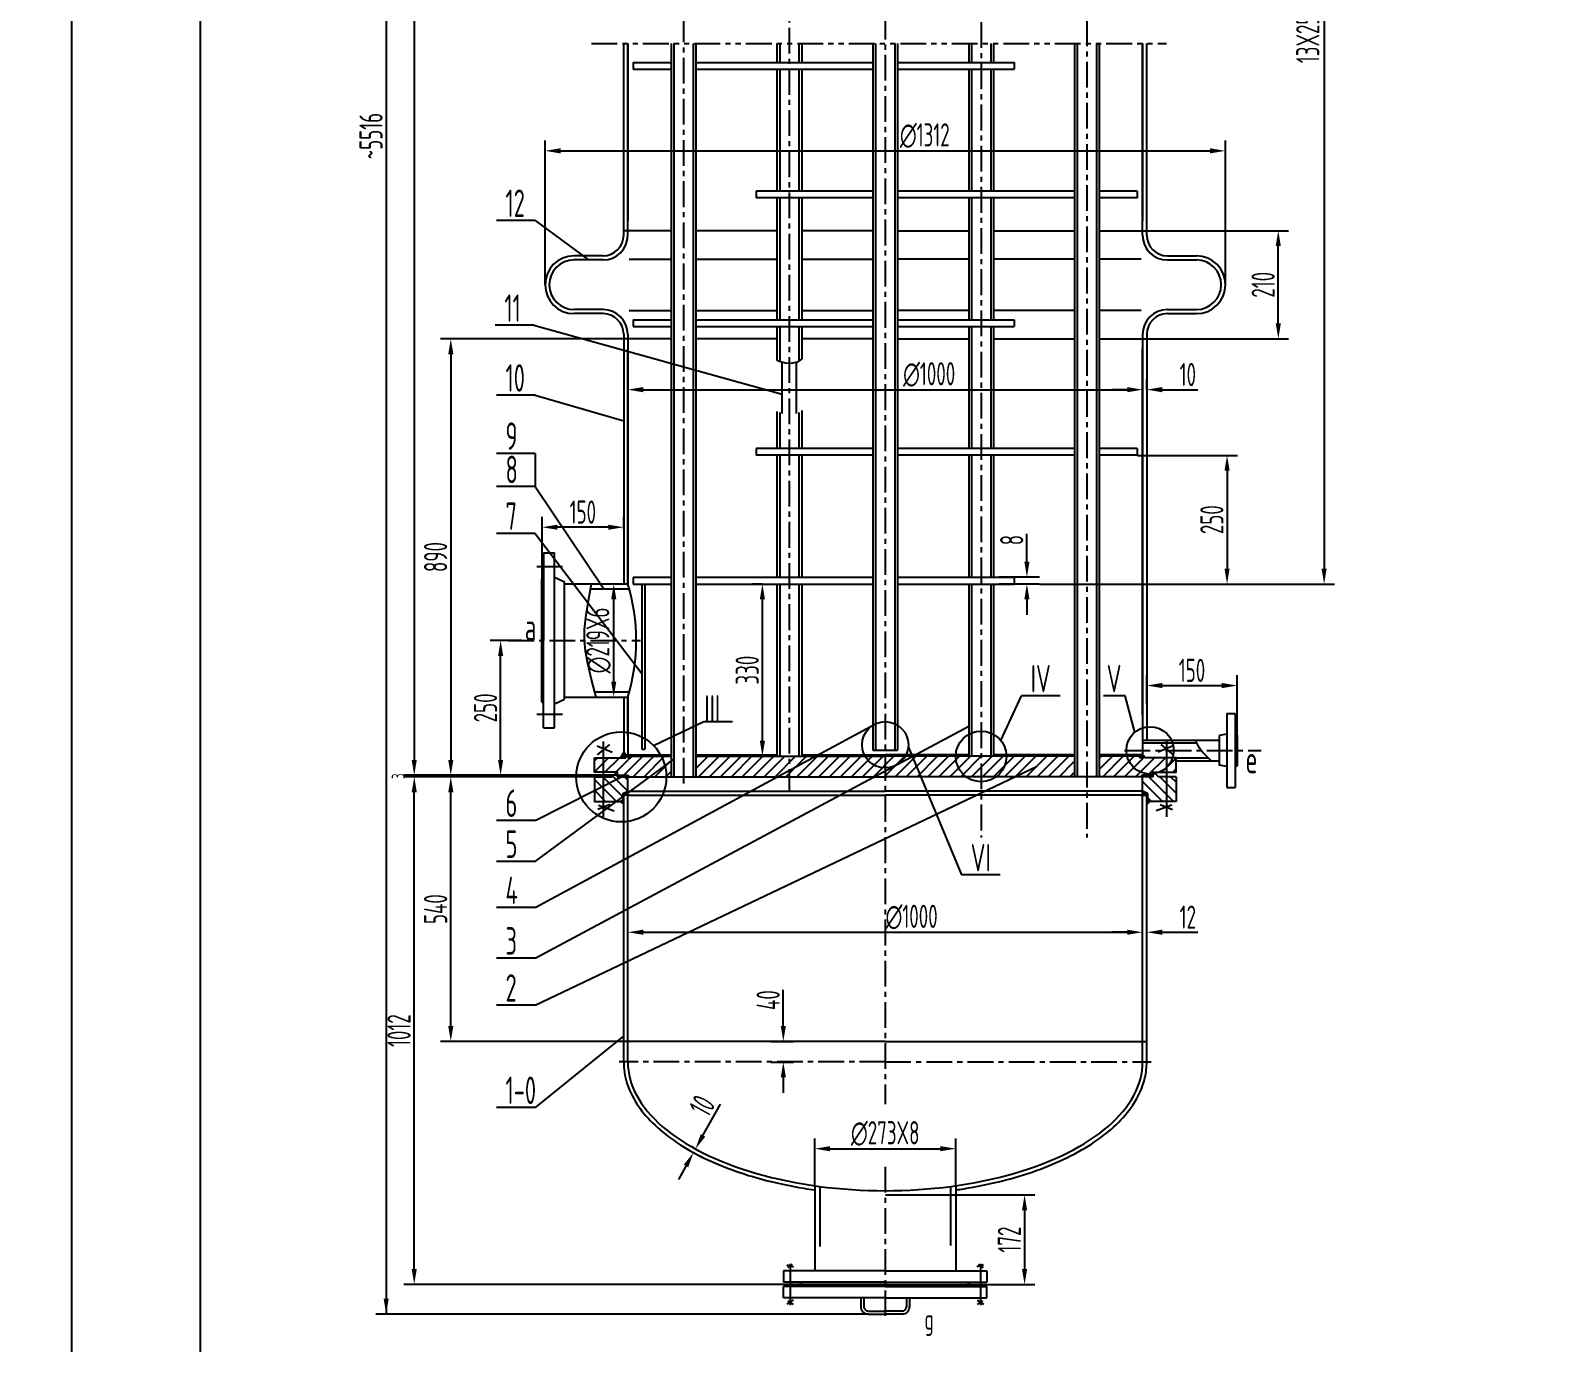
# Model space of a CAD drawing. Extents: x -1819 to 594, y -265 to 873.
# Drawn here: x -8 to 289.5, y 300.4 to 555.2 of the extents above; entities that cross this region are included whole.
import ezdxf

# ---------------------------------------------------------------- set-up
doc = ezdxf.new("R2010")
doc.units = 0
doc.header["$LTSCALE"] = 2
doc.header["$MEASUREMENT"] = 0
doc.linetypes.add('CENTERX2', pattern=[4, 2.5, -0.5, 0.5, -0.5])
doc.linetypes.add('PHANTOMX2', pattern=[5, 2.5, -0.5, 0.5, -0.5, 0.5, -0.5])
doc.layers.get('0').update_dxf_attribs({"linetype": 'CONTINUOUS'})
doc.layers.get('DEFPOINTS').update_dxf_attribs({"linetype": 'CONTINUOUS'})
for name, color, linetype in [('16CEN', 6, 'CENTERX2'), ('16CON', 4, 'CONTINUOUS'), ('16CON2', 3, 'CONTINUOUS'), ('PHANTOMX2', 3, 'PHANTOMX2')]:
    doc.layers.add(name, color=color, linetype=linetype)
doc.styles.add('HZ', font='ascii.shx', dxfattribs={"width": 0.7, "bigfont": 'hztxt2.shx'})
doc.dimstyles.get("Standard").update_dxf_attribs({"dimtxt": 4.5, "dimasz": 3, "dimexe": 2, "dimexo": 0.0625, "dimgap": 0.7, "dimtad": 1, "dimdec": 4, "dimzin": 0, "dimtxsty": 'HZ', "dimcen": 0.09, "dimazin": 3, "dimtfac": 1, "dimtdec": 4, "dimtofl": 0, "dimtmove": 0, "dimatfit": 3, "dimtolj": 1, "dimtzin": 0})

# ---------------------------------------------------------------- blocks, each defined once
blk = doc.blocks.new('*D40')
at = {"color": 0, "linetype": 'BYBLOCK'}
for p, q in [((158.06, 329.04), (187.06, 329.04)), ((185.06, 326.04), (185.06, 314.64)), ((174.11, 311.64), (187.06, 311.64))]:
    blk.add_line(p, q, dxfattribs=at)
for points in [[(184.56, 326.04), (185.56, 326.04), (185.06, 329.04)], [(184.56, 314.64), (185.56, 314.64), (185.06, 311.64)]]:
    blk.add_solid(points, dxfattribs=at)
at = {"layer": 'DEFPOINTS', "color": 0, "linetype": 'BYBLOCK'}
for p in [(157.99, 329.04), (174.05, 311.64), (185.06, 311.64)]:
    blk.add_point(p, dxfattribs=at)
at = {"color": 0, "linetype": 'BYBLOCK', "insert": (182.11, 320.34), "char_height": 4.5, "attachment_point": 5, "rotation": 90, "style": 'HZ'}
blk.add_mtext('\\A1;172', dxfattribs=at)
blk = doc.blocks.new('*D41')
at = {"color": 0, "linetype": 'BYBLOCK'}
for p, q in [((101.43, 410.24), (64.51, 410.24)), ((66.51, 314.64), (66.51, 407.24)), ((141.88, 311.64), (64.51, 311.64))]:
    blk.add_line(p, q, dxfattribs=at)
for points in [[(66.01, 407.24), (67.01, 407.24), (66.51, 410.24)], [(66.01, 314.64), (67.01, 314.64), (66.51, 311.64)]]:
    blk.add_solid(points, dxfattribs=at)
at = {"layer": 'DEFPOINTS', "color": 0, "linetype": 'BYBLOCK'}
for p in [(66.51, 410.24), (101.49, 410.24), (141.94, 311.64)]:
    blk.add_point(p, dxfattribs=at)
at = {"color": 0, "linetype": 'BYBLOCK', "insert": (63.56, 360.94), "char_height": 4.5, "attachment_point": 5, "rotation": 90, "style": 'HZ'}
blk.add_mtext('\\A1;1012', dxfattribs=at)
blk = doc.blocks.new('*D42')
at = {"color": 0, "linetype": 'BYBLOCK'}
for p, q in [((87.35, 436.74), (81.29, 436.74)), ((83.29, 413.54), (83.29, 433.74)), ((105.93, 410.54), (81.29, 410.54))]:
    blk.add_line(p, q, dxfattribs=at)
for points in [[(82.79, 433.74), (83.79, 433.74), (83.29, 436.74)], [(82.79, 413.54), (83.79, 413.54), (83.29, 410.54)]]:
    blk.add_solid(points, dxfattribs=at)
at = {"layer": 'DEFPOINTS', "color": 0, "linetype": 'BYBLOCK'}
for p in [(83.29, 436.74), (87.41, 436.74), (106, 410.54)]:
    blk.add_point(p, dxfattribs=at)
at = {"color": 0, "linetype": 'BYBLOCK', "insert": (80.34, 423.64), "char_height": 4.5, "attachment_point": 5, "rotation": 90, "style": 'HZ'}
blk.add_mtext('\\A1;250', dxfattribs=at)
blk = doc.blocks.new('*D43')
at = {"color": 0, "linetype": 'BYBLOCK'}
for p, q in [((128.75, 447.7), (126.81, 447.7)), ((128.81, 417.24), (128.81, 444.7)), ((128.83, 414.24), (126.81, 414.24))]:
    blk.add_line(p, q, dxfattribs=at)
for points in [[(128.31, 444.7), (129.31, 444.7), (128.81, 447.7)], [(128.31, 417.24), (129.31, 417.24), (128.81, 414.24)]]:
    blk.add_solid(points, dxfattribs=at)
at = {"layer": 'DEFPOINTS', "color": 0, "linetype": 'BYBLOCK'}
for p in [(128.81, 447.7), (128.81, 447.7), (128.89, 414.24)]:
    blk.add_point(p, dxfattribs=at)
at = {"color": 0, "linetype": 'BYBLOCK', "insert": (125.86, 430.97), "char_height": 4.5, "attachment_point": 5, "rotation": 90, "style": 'HZ'}
blk.add_mtext('\\A1;330', dxfattribs=at)
blk = doc.blocks.new('*D44')
at = {"color": 0, "linetype": 'BYBLOCK'}
for p, q in [((91.33, 448.71), (91.33, 460.74)), ((104.19, 458.74), (94.33, 458.74)), ((107.19, 458.33), (107.19, 460.74))]:
    blk.add_line(p, q, dxfattribs=at)
for points in [[(94.33, 459.24), (94.33, 458.24), (91.33, 458.74)], [(104.19, 459.24), (104.19, 458.24), (107.19, 458.74)]]:
    blk.add_solid(points, dxfattribs=at)
at = {"layer": 'DEFPOINTS', "color": 0, "linetype": 'BYBLOCK'}
for p in [(91.33, 458.74), (107.19, 458.27), (91.33, 448.65)]:
    blk.add_point(p, dxfattribs=at)
at = {"color": 0, "linetype": 'BYBLOCK', "insert": (99.26, 461.69), "char_height": 4.5, "attachment_point": 5, "style": 'HZ'}
blk.add_mtext('\\A1;150', dxfattribs=at)
blk = doc.blocks.new('*D45')
at = {"color": 0, "linetype": 'BYBLOCK'}
for p, q in [((208.79, 424.47), (208.79, 429.98)), ((226.37, 418.02), (226.37, 429.98)), ((211.79, 427.98), (223.37, 427.98))]:
    blk.add_line(p, q, dxfattribs=at)
for points in [[(211.79, 428.48), (211.79, 427.48), (208.79, 427.98)], [(223.37, 428.48), (223.37, 427.48), (226.37, 427.98)]]:
    blk.add_solid(points, dxfattribs=at)
at = {"layer": 'DEFPOINTS', "color": 0, "linetype": 'BYBLOCK'}
for p in [(226.37, 427.98), (208.79, 424.41), (226.37, 417.96)]:
    blk.add_point(p, dxfattribs=at)
at = {"color": 0, "linetype": 'BYBLOCK', "insert": (217.58, 430.93), "char_height": 4.5, "attachment_point": 5, "style": 'HZ'}
blk.add_mtext('\\A1;150', dxfattribs=at)
blk = doc.blocks.new('*D46')
at = {"color": 0, "linetype": 'BYBLOCK'}
for p, q in [((122.59, 340.57), (125.97, 346.65)), ((120.49, 337.39), (122.49, 336.28)), ((120.88, 338.09), (122.88, 336.98)), ((119.29, 334.63), (117.83, 332.01))]:
    blk.add_line(p, q, dxfattribs=at)
for points in [[(122.15, 340.82), (123.03, 340.33), (121.13, 337.95)], [(118.85, 334.87), (119.73, 334.39), (120.75, 337.25)]]:
    blk.add_solid(points, dxfattribs=at)
at = {"layer": 'DEFPOINTS', "color": 0, "linetype": 'BYBLOCK'}
for p in [(120.44, 337.42), (120.82, 338.12), (121.13, 337.95)]:
    blk.add_point(p, dxfattribs=at)
at = {"color": 0, "linetype": 'BYBLOCK', "insert": (122.43, 346.35), "char_height": 4.5, "attachment_point": 5, "rotation": 60.9397, "style": 'HZ'}
blk.add_mtext('\\A1;10', dxfattribs=at)
blk = doc.blocks.new('*D47')
at = {"color": 0, "linetype": 'BYBLOCK'}
for p, q in [((138.2, 361.84), (138.2, 368.89)), ((135.75, 358.84), (140.2, 358.84)), ((135.75, 354.84), (140.2, 354.84)), ((138.2, 351.84), (138.2, 348.84))]:
    blk.add_line(p, q, dxfattribs=at)
for points in [[(137.7, 361.84), (138.7, 361.84), (138.2, 358.84)], [(137.7, 351.84), (138.7, 351.84), (138.2, 354.84)]]:
    blk.add_solid(points, dxfattribs=at)
at = {"layer": 'DEFPOINTS', "color": 0, "linetype": 'BYBLOCK'}
for p in [(135.69, 358.84), (138.2, 358.84), (135.69, 354.84)]:
    blk.add_point(p, dxfattribs=at)
at = {"color": 0, "linetype": 'BYBLOCK', "insert": (135.25, 366.87), "char_height": 4.5, "attachment_point": 5, "rotation": 90, "style": 'HZ'}
blk.add_mtext('\\A1;40', dxfattribs=at)
blk = doc.blocks.new('*D48')
at = {"color": 0, "linetype": 'BYBLOCK'}
for p, q in [((107.99, 379.74), (107.99, 382.05)), ((207.99, 379.74), (207.99, 382.05)), ((110.99, 380.05), (204.99, 380.05))]:
    blk.add_line(p, q, dxfattribs=at)
for points in [[(110.99, 380.55), (110.99, 379.55), (107.99, 380.05)], [(204.99, 380.55), (204.99, 379.55), (207.99, 380.05)]]:
    blk.add_solid(points, dxfattribs=at)
at = {"layer": 'DEFPOINTS', "color": 0, "linetype": 'BYBLOCK'}
for p in [(107.99, 379.68), (207.99, 380.05), (207.99, 379.68)]:
    blk.add_point(p, dxfattribs=at)
at = {"color": 0, "linetype": 'BYBLOCK', "insert": (157.99, 383), "char_height": 4.5, "attachment_point": 5, "style": 'HZ'}
blk.add_mtext('\\A1;      ∅1000', dxfattribs=at)
blk = doc.blocks.new('*D49')
at = {"color": 0, "linetype": 'BYBLOCK'}
for p, q in [((207.99, 380.12), (207.99, 382.05)), ((208.79, 380.12), (208.79, 382.05)), ((204.99, 380.05), (201.99, 380.05)), ((211.79, 380.05), (218.74, 380.05))]:
    blk.add_line(p, q, dxfattribs=at)
for points in [[(204.99, 380.55), (204.99, 379.55), (207.99, 380.05)], [(211.79, 380.55), (211.79, 379.55), (208.79, 380.05)]]:
    blk.add_solid(points, dxfattribs=at)
at = {"layer": 'DEFPOINTS', "color": 0, "linetype": 'BYBLOCK'}
for p in [(207.99, 380.05), (208.79, 380.05), (208.79, 380.05)]:
    blk.add_point(p, dxfattribs=at)
at = {"color": 0, "linetype": 'BYBLOCK', "insert": (216.77, 383), "char_height": 4.5, "attachment_point": 5, "style": 'HZ'}
blk.add_mtext('\\A1;12', dxfattribs=at)
blk = doc.blocks.new('*D50')
at = {"color": 0, "linetype": 'BYBLOCK'}
for p, q in [((144.29, 330.86), (144.29, 340)), ((171.69, 330.86), (171.69, 340)), ((147.29, 338), (168.69, 338))]:
    blk.add_line(p, q, dxfattribs=at)
for points in [[(147.29, 338.5), (147.29, 337.5), (144.29, 338)], [(168.69, 338.5), (168.69, 337.5), (171.69, 338)]]:
    blk.add_solid(points, dxfattribs=at)
at = {"layer": 'DEFPOINTS', "color": 0, "linetype": 'BYBLOCK'}
for p in [(171.69, 338), (144.29, 330.8), (171.69, 330.8)]:
    blk.add_point(p, dxfattribs=at)
at = {"color": 0, "linetype": 'BYBLOCK', "insert": (157.99, 340.95), "char_height": 4.5, "attachment_point": 5, "style": 'HZ'}
blk.add_mtext('\\A1;∅273X8', dxfattribs=at)
blk = doc.blocks.new('*D51')
at = {"color": 0, "linetype": 'BYBLOCK'}
for p, q in [((76.45, 410.24), (71.61, 410.24)), ((73.61, 361.84), (73.61, 407.24)), ((112.64, 358.84), (71.61, 358.84))]:
    blk.add_line(p, q, dxfattribs=at)
for points in [[(73.11, 407.24), (74.11, 407.24), (73.61, 410.24)], [(73.11, 361.84), (74.11, 361.84), (73.61, 358.84)]]:
    blk.add_solid(points, dxfattribs=at)
at = {"layer": 'DEFPOINTS', "color": 0, "linetype": 'BYBLOCK'}
for p in [(73.61, 410.24), (76.52, 410.24), (112.7, 358.84)]:
    blk.add_point(p, dxfattribs=at)
at = {"color": 0, "linetype": 'BYBLOCK', "insert": (70.66, 384.54), "char_height": 4.5, "attachment_point": 5, "rotation": 90, "style": 'HZ'}
blk.add_mtext('\\A1;540', dxfattribs=at)
blk = doc.blocks.new('*D52')
at = {"color": 0, "linetype": 'BYBLOCK'}
for p, q in [((105.93, 714.07), (64.51, 714.07)), ((66.51, 711.07), (66.51, 413.54)), ((82.74, 410.54), (64.51, 410.54))]:
    blk.add_line(p, q, dxfattribs=at)
for points in [[(66.01, 711.07), (67.01, 711.07), (66.51, 714.07)], [(66.01, 413.54), (67.01, 413.54), (66.51, 410.54)]]:
    blk.add_solid(points, dxfattribs=at)
at = {"layer": 'DEFPOINTS', "color": 0, "linetype": 'BYBLOCK'}
for p in [(105.99, 714.07), (66.51, 410.54), (82.8, 410.54)]:
    blk.add_point(p, dxfattribs=at)
at = {"color": 0, "linetype": 'BYBLOCK', "insert": (63.56, 562.31), "char_height": 4.5, "attachment_point": 5, "rotation": 90, "style": 'HZ'}
blk.add_mtext('\\A1;3986', dxfattribs=at)
blk = doc.blocks.new('*D64')
at = {"color": 0, "linetype": 'BYBLOCK'}
for p, q in [((206.99, 672.7), (245.24, 672.7)), ((243.24, 669.7), (243.24, 450.7)), ((187.93, 447.7), (245.24, 447.7))]:
    blk.add_line(p, q, dxfattribs=at)
for points in [[(242.74, 669.7), (243.74, 669.7), (243.24, 672.7)], [(242.74, 450.7), (243.74, 450.7), (243.24, 447.7)]]:
    blk.add_solid(points, dxfattribs=at)
at = {"layer": 'DEFPOINTS', "color": 0, "linetype": 'BYBLOCK'}
for p in [(206.93, 672.7), (187.86, 447.7), (243.24, 447.7)]:
    blk.add_point(p, dxfattribs=at)
at = {"color": 0, "linetype": 'BYBLOCK', "insert": (240.29, 560.2), "char_height": 4.5, "attachment_point": 5, "rotation": 90, "style": 'HZ'}
blk.add_mtext('\\A1;13X250(=2350)', dxfattribs=at)
blk = doc.blocks.new('*D65')
at = {"color": 0, "linetype": 'BYBLOCK'}
for p, q in [((206.99, 472.7), (226.39, 472.7)), ((224.39, 469.7), (224.39, 450.7)), ((222.02, 447.7), (226.39, 447.7))]:
    blk.add_line(p, q, dxfattribs=at)
for points in [[(223.89, 469.7), (224.89, 469.7), (224.39, 472.7)], [(223.89, 450.7), (224.89, 450.7), (224.39, 447.7)]]:
    blk.add_solid(points, dxfattribs=at)
at = {"layer": 'DEFPOINTS', "color": 0, "linetype": 'BYBLOCK'}
for p in [(206.93, 472.7), (221.96, 447.7), (224.39, 447.7)]:
    blk.add_point(p, dxfattribs=at)
at = {"color": 0, "linetype": 'BYBLOCK', "insert": (221.44, 460.2), "char_height": 4.5, "attachment_point": 5, "rotation": 90, "style": 'HZ'}
blk.add_mtext('\\A1;250', dxfattribs=at)
blk = doc.blocks.new('*D66')
at = {"color": 0, "linetype": 'BYBLOCK'}
for p, q in [((205.44, 516.34), (236.34, 516.34)), ((234.34, 498.34), (234.34, 513.34)), ((206.32, 495.34), (236.34, 495.34))]:
    blk.add_line(p, q, dxfattribs=at)
for points in [[(233.84, 513.34), (234.84, 513.34), (234.34, 516.34)], [(233.84, 498.34), (234.84, 498.34), (234.34, 495.34)]]:
    blk.add_solid(points, dxfattribs=at)
at = {"layer": 'DEFPOINTS', "color": 0, "linetype": 'BYBLOCK'}
for p in [(205.37, 516.34), (234.34, 516.34), (206.26, 495.34)]:
    blk.add_point(p, dxfattribs=at)
at = {"color": 0, "linetype": 'BYBLOCK', "insert": (231.39, 505.84), "char_height": 4.5, "attachment_point": 5, "rotation": 90, "style": 'HZ'}
blk.add_mtext('\\A1;210', dxfattribs=at)
blk = doc.blocks.new('*D67')
at = {"color": 0, "linetype": 'BYBLOCK'}
for p, q in [((91.93, 505.91), (91.93, 533.86)), ((224.06, 505.91), (224.06, 533.86)), ((94.93, 531.86), (221.06, 531.86))]:
    blk.add_line(p, q, dxfattribs=at)
for points in [[(94.93, 532.36), (94.93, 531.36), (91.93, 531.86)], [(221.06, 532.36), (221.06, 531.36), (224.06, 531.86)]]:
    blk.add_solid(points, dxfattribs=at)
at = {"layer": 'DEFPOINTS', "color": 0, "linetype": 'BYBLOCK'}
for p in [(224.06, 531.86), (91.93, 505.84), (224.06, 505.84)]:
    blk.add_point(p, dxfattribs=at)
at = {"color": 0, "linetype": 'BYBLOCK', "insert": (157.99, 534.81), "char_height": 4.5, "attachment_point": 5, "style": 'HZ'}
blk.add_mtext('\\A1;         ∅1312', dxfattribs=at)
blk = doc.blocks.new('*D68')
at = {"color": 0, "linetype": 'BYBLOCK'}
for p, q in [((107.99, 485.62), (107.99, 483.46)), ((110.99, 485.46), (204.99, 485.46)), ((207.99, 485.84), (207.99, 483.46))]:
    blk.add_line(p, q, dxfattribs=at)
for points in [[(110.99, 485.96), (110.99, 484.96), (107.99, 485.46)], [(204.99, 485.96), (204.99, 484.96), (207.99, 485.46)]]:
    blk.add_solid(points, dxfattribs=at)
at = {"layer": 'DEFPOINTS', "color": 0, "linetype": 'BYBLOCK'}
for p in [(107.99, 485.68), (207.99, 485.9), (207.99, 485.46)]:
    blk.add_point(p, dxfattribs=at)
at = {"color": 0, "linetype": 'BYBLOCK', "insert": (157.99, 488.41), "char_height": 4.5, "attachment_point": 5, "style": 'HZ'}
blk.add_mtext('\\A1;          ∅1000', dxfattribs=at)
blk = doc.blocks.new('*D69')
at = {"color": 0, "linetype": 'BYBLOCK'}
for p, q in [((204.99, 485.46), (201.99, 485.46)), ((207.99, 483.52), (207.99, 487.46)), ((208.79, 485.52), (208.79, 487.46)), ((211.79, 485.46), (218.74, 485.46))]:
    blk.add_line(p, q, dxfattribs=at)
for points in [[(204.99, 485.96), (204.99, 484.96), (207.99, 485.46)], [(211.79, 485.96), (211.79, 484.96), (208.79, 485.46)]]:
    blk.add_solid(points, dxfattribs=at)
at = {"layer": 'DEFPOINTS', "color": 0, "linetype": 'BYBLOCK'}
for p in [(208.79, 485.46), (208.79, 485.46), (207.99, 483.46)]:
    blk.add_point(p, dxfattribs=at)
at = {"color": 0, "linetype": 'BYBLOCK', "insert": (216.77, 488.41), "char_height": 4.5, "attachment_point": 5, "style": 'HZ'}
blk.add_mtext('\\A1;10', dxfattribs=at)
blk = doc.blocks.new('*D162')
at = {"color": 0, "linetype": 'BYBLOCK'}
for p, q in [((158.06, 329.04), (187.06, 329.04)), ((185.06, 326.04), (185.06, 314.64)), ((174.11, 311.64), (187.06, 311.64)), ((-600.35, 184.13), (-600.35, 153.7)), ((-530.75, 176.83), (-530.75, 153.7)), ((-597.35, 155.7), (-533.75, 155.7))]:
    blk.add_line(p, q, dxfattribs=at)
for points in [[(184.56, 326.04), (185.56, 326.04), (185.06, 329.04)], [(184.56, 314.64), (185.56, 314.64), (185.06, 311.64)], [(-597.35, 156.2), (-597.35, 155.2), (-600.35, 155.7)], [(-533.75, 156.2), (-533.75, 155.2), (-530.75, 155.7)]]:
    blk.add_solid(points, dxfattribs=at)
at = {"layer": 'DEFPOINTS', "color": 0, "linetype": 'BYBLOCK'}
for p in [(157.99, 329.04), (174.05, 311.64), (185.06, 311.64), (-600.35, 184.19), (-530.75, 176.89), (-530.75, 155.7)]:
    blk.add_point(p, dxfattribs=at)
at = {"color": 0, "linetype": 'BYBLOCK', "insert": (182.11, 320.34), "char_height": 4.5, "attachment_point": 5, "rotation": 90, "style": 'HZ'}
blk.add_mtext('\\A1;172', dxfattribs=at)
at = {"color": 0, "linetype": 'BYBLOCK', "insert": (-565.55, 158.65), "char_height": 4.5, "attachment_point": 5, "style": 'HZ'}
blk.add_mtext('\\A1;326', dxfattribs=at)
blk = doc.blocks.new('*D289')
at = {"color": 0, "linetype": 'BYBLOCK'}
for p, q in [((107.93, 495.34), (71.61, 495.34)), ((73.61, 492.34), (73.61, 413.54)), ((73.56, 410.54), (71.61, 410.54))]:
    blk.add_line(p, q, dxfattribs=at)
for points in [[(73.11, 492.34), (74.11, 492.34), (73.61, 495.34)], [(73.11, 413.54), (74.11, 413.54), (73.61, 410.54)]]:
    blk.add_solid(points, dxfattribs=at)
at = {"layer": 'DEFPOINTS', "color": 0, "linetype": 'BYBLOCK'}
for p in [(107.99, 495.34), (73.61, 410.54), (73.62, 410.54)]:
    blk.add_point(p, dxfattribs=at)
at = {"color": 0, "linetype": 'BYBLOCK', "insert": (70.66, 452.94), "char_height": 4.5, "attachment_point": 5, "rotation": 90, "style": 'HZ'}
blk.add_mtext('\\A1;890', dxfattribs=at)
blk = doc.blocks.new('*D238')
at = {"color": 0, "linetype": 'BYBLOCK'}
for p, q in [((104.4, 447.74), (107.26, 447.74)), ((105.26, 428.74), (105.26, 444.74)), ((104.02, 425.74), (107.26, 425.74))]:
    blk.add_line(p, q, dxfattribs=at)
for points in [[(104.76, 444.74), (105.76, 444.74), (105.26, 447.74)], [(104.76, 428.74), (105.76, 428.74), (105.26, 425.74)]]:
    blk.add_solid(points, dxfattribs=at)
at = {"layer": 'DEFPOINTS', "color": 0, "linetype": 'BYBLOCK'}
for p in [(104.33, 447.74), (105.26, 447.74), (103.96, 425.74)]:
    blk.add_point(p, dxfattribs=at)
at = {"color": 0, "linetype": 'BYBLOCK', "insert": (102.31, 436.74), "char_height": 4.5, "attachment_point": 5, "rotation": 90, "style": 'HZ'}
blk.add_mtext('\\A1;∅219X6', dxfattribs=at)

msp = doc.modelspace()

# ---------------------------------------------------------------- hatches: boundary and pattern name
at = {"layer": '16CON2'}
h = msp.add_hatch(dxfattribs=at)
h.set_pattern_fill('ANSI31', color=256, scale=12, style=0)
h.paths.add_polyline_path([(116.42327, 410.24488), (116.42327, 414.24488), (108.59297, 414.24488), (108.59297, 413.94488), (107.99297, 413.94488), (107.99297, 414.24488), (107.61797, 414.24488), (107.61797, 413.94488), (103.27929, 413.94488), (103.27929, 411.14488), (105.99293, 411.14488), (105.99293, 410.84488), (105.99293, 410.54488), (107.99297, 410.54488), (108.29297, 410.24488)])
h.paths.add_polyline_path([(101.49296, 411.14488), (103.27929, 411.14488), (103.27929, 413.94488), (101.49296, 413.94488)])
h.paths.add_polyline_path([(139.36687, 410.24488), (139.36687, 414.24488), (121.22327, 414.24488), (121.22327, 410.24488)])
h.paths.add_polyline_path([(157.99296, 410.24488), (157.99296, 414.24488), (139.36687, 414.24488), (139.36687, 410.24488)])
h.paths.add_polyline_path([(176.61906, 410.24488), (176.61906, 414.24488), (157.99296, 414.24488), (157.99296, 410.24488)])
h.paths.add_polyline_path([(194.76266, 410.24488), (194.76266, 414.24488), (176.61906, 414.24488), (176.61906, 410.24488)])
h.paths.add_polyline_path([(207.69296, 410.24488), (207.99296, 410.54488), (209.993, 410.54488), (209.993, 410.74488), (209.993, 410.84488), (209.993, 411.14488), (212.70664, 411.14488), (212.70664, 413.94488), (208.36796, 413.94488), (208.36796, 414.24488), (207.99296, 414.24488), (207.99296, 413.94488), (207.39296, 413.94488), (207.39296, 414.24488), (199.56266, 414.24488), (199.56266, 410.24488)])
h.paths.add_polyline_path([(212.70664, 411.14488), (214.49296, 411.14488), (214.49296, 413.94488), (212.70664, 413.94488)])
h = msp.add_hatch(dxfattribs=at)
h.set_pattern_fill('ANSI37', color=256, style=0)
h.paths.add_polyline_path([(106.59029, 413.94488), (107.61797, 413.94488), (107.61797, 414.24488), (107.99297, 414.24488), (107.99297, 414.54488), (107.61797, 414.54488), (107.19297, 415.05138)])
h.paths.add_polyline_path([(105.99293, 410.54488), (105.99293, 410.24488), (107.99297, 410.24488), (107.99297, 410.54488)])
h.paths.add_polyline_path([(107.99297, 407.44601), (107.03376, 406.99488), (107.03376, 406.69488), (107.99297, 406.69488)])
h.paths.add_polyline_path([(107.19297, 405.81988), (107.03376, 405.81988), (106.60614, 405.44488), (107.19297, 404.8721)])
h = msp.add_hatch(dxfattribs=at)
h.set_pattern_fill('ANSI31', color=256, scale=12, angle=90, style=0)
h.paths.add_polyline_path([(107.99297, 410.24488), (105.99293, 410.24488), (105.99293, 410.84488), (105.52477, 410.84488), (104.92477, 410.24488), (103.27929, 410.24488), (103.27929, 405.44488), (106.60614, 405.44488), (107.03376, 405.81988), (107.03376, 406.99488), (107.99297, 407.44601)])
h.paths.add_polyline_path([(103.27929, 410.24488), (101.49296, 410.24488), (101.49296, 405.44488), (103.27929, 405.44488)])
h.paths.add_polyline_path([(212.70664, 410.24488), (211.06115, 410.24488), (210.46115, 410.84488), (209.993, 410.84488), (209.993, 410.24488), (207.99296, 410.24488), (207.99296, 407.44601), (208.95217, 406.99488), (208.95217, 405.81988), (209.37979, 405.44488), (212.70664, 405.44488)])
h.paths.add_polyline_path([(214.49296, 410.24488), (212.70664, 410.24488), (212.70664, 405.44488), (214.49296, 405.44488)])
h = msp.add_hatch(dxfattribs=at)
h.set_pattern_fill('ANSI37', color=256, style=0)
h.paths.add_polyline_path([(209.993, 410.54488), (207.99296, 410.54488), (207.99296, 410.24488), (209.993, 410.24488)])
h.paths.add_polyline_path([(208.95217, 406.99488), (207.99296, 407.44601), (207.99296, 406.69488), (208.95217, 406.69488)])
h.paths.add_polyline_path([(208.95217, 405.81988), (208.79296, 405.81988), (208.79296, 404.8721), (209.37979, 405.44488)])

# ---------------------------------------------------------------- linework, layer by layer
at = {"color": 3, "linetype": 'BYBLOCK'}
for p, q in [((61.06042, 754.80859), (61.06042, 305.86755)), ((185.51185, 452.03803), (185.51185, 457.43803)), ((187.935, 449.03803), (180.1333, 449.03803)), ((187.86312, 447.7047), (180.1333, 447.7047)), ((185.51185, 444.7047), (185.51185, 441.7047))]:
    msp.add_line(p, q, dxfattribs=at)
msp.add_lwpolyline([(584, 10), (25, 10), (25, 831), (584, 831)], close=True)
for points in [[(185.01185, 452.03803), (186.01185, 452.03803), (185.51185, 449.03803)], [(185.01185, 444.7047), (186.01185, 444.7047), (185.51185, 447.7047)], [(60.56042, 308.86755), (61.56042, 308.86755), (61.06042, 305.86755)]]:
    msp.add_solid(points, dxfattribs=at)
at = {"layer": '16CEN'}
for p, q in [((157.99296, 758.49792), (157.99296, 346.6623)), ((118.82327, 717.94361), (118.82327, 408.26687)), ((197.16266, 717.17374), (197.16266, 398.4738)), ((139.36687, 691.76535), (139.36687, 407.60783)), ((176.61906, 692.84094), (176.61906, 398.48219)), ((90.31295, 451.10193), (95.37264, 451.10193)), ((84.75179, 436.74488), (110.47278, 436.74488)), ((90.31295, 422.38784), (95.37264, 422.38784)), ((157.99296, 354.84488), (106.3263, 354.84488)), ((157.99296, 354.84488), (209.65963, 354.84488)), ((157.99296, 334.47372), (157.99296, 305.55033))]:
    msp.add_line(p, q, dxfattribs=at)
msp.add_lwpolyline([(204.4628, 415.38238), (231.03726, 415.38238)], dxfattribs=at)
at = {"layer": '16CON'}
for p, q in [((107.19297, 515.47731), (107.19297, 552.68248)), ((107.99297, 552.68248), (107.99297, 518.2858)), ((107.99297, 515.47731), (107.99297, 552.68248)), ((116.42327, 552.68248), (116.42327, 449.03803)), ((116.9566, 552.68248), (116.9566, 449.03803)), ((120.68993, 552.68248), (120.68993, 449.03803)), ((121.22327, 552.68248), (121.22327, 449.03803)), ((136.96687, 552.68248), (136.96687, 549.03803)), ((137.5002, 552.68248), (137.5002, 549.03803)), ((141.23353, 552.68248), (141.23353, 549.03803)), ((141.76687, 552.68248), (141.76687, 549.03803)), ((155.59296, 552.68248), (155.59296, 449.03803)), ((156.1263, 552.68248), (156.1263, 449.03803)), ((159.85963, 552.68248), (159.85963, 449.03803)), ((160.39296, 552.68248), (160.39296, 449.03803)), ((174.21906, 552.68248), (174.21906, 549.03803)), ((174.75239, 552.68248), (174.75239, 549.03803)), ((178.48573, 552.68248), (178.48573, 549.03803)), ((179.01906, 552.68248), (179.01906, 549.03803)), ((194.76266, 552.68248), (194.76266, 410.24488)), ((195.296, 552.68248), (195.296, 410.24488)), ((199.02933, 552.68248), (199.02933, 410.24488)), ((199.56266, 552.68248), (199.56266, 410.24488)), ((207.99296, 515.47731), (207.99296, 552.68248)), ((207.99296, 552.68248), (207.99296, 518.2858)), ((208.79296, 515.47731), (208.79296, 552.68248)), ((109.05963, 549.03803), (116.42327, 549.03803)), ((109.05963, 549.03803), (109.05963, 547.7047)), ((109.05963, 547.7047), (116.42327, 547.7047)), ((121.22327, 549.03803), (141.76687, 549.03803)), ((121.22327, 547.7047), (141.76687, 547.7047)), ((136.96687, 547.7047), (136.96687, 524.03803)), ((137.5002, 547.7047), (137.5002, 524.03803)), ((141.23353, 547.7047), (141.23353, 524.03803)), ((141.76687, 549.03803), (155.59296, 549.03803)), ((141.76687, 547.7047), (155.59296, 547.7047)), ((141.76687, 547.7047), (141.76687, 524.03803)), ((160.39296, 549.03803), (183.04418, 549.03803)), ((160.39296, 547.7047), (183.04418, 547.7047)), ((174.21906, 547.7047), (174.21906, 524.03803)), ((174.75239, 547.7047), (174.75239, 524.03803)), ((178.48573, 547.7047), (178.48573, 524.03803)), ((179.01906, 547.7047), (179.01906, 524.03803)), ((183.04418, 549.03803), (183.04418, 547.7047)), ((155.59296, 524.03803), (132.94175, 524.03803)), ((132.94175, 524.03803), (132.94175, 522.7047)), ((174.21906, 524.03803), (160.39296, 524.03803)), ((194.76266, 524.03803), (174.21906, 524.03803)), ((206.9263, 524.03803), (199.56266, 524.03803)), ((206.9263, 524.03803), (206.9263, 522.7047)), ((155.59296, 522.7047), (132.94175, 522.7047)), ((136.96687, 522.7047), (136.96687, 499.03803)), ((137.5002, 522.7047), (137.5002, 499.03803)), ((141.23353, 522.7047), (141.23353, 499.03803)), ((141.76687, 522.7047), (141.76687, 499.03803)), ((174.21906, 522.7047), (160.39296, 522.7047)), ((194.76266, 522.7047), (174.21906, 522.7047)), ((174.21906, 522.7047), (174.21906, 499.03803)), ((174.75239, 522.7047), (174.75239, 499.03803)), ((178.48573, 522.7047), (178.48573, 499.03803)), ((179.01906, 522.7047), (179.01906, 499.03803)), ((206.9263, 522.7047), (199.56266, 522.7047)), ((107.19297, 515.47731), (107.19297, 516.34397)), ((116.42327, 516.34397), (107.19297, 516.34397)), ((136.96687, 516.34397), (121.22327, 516.34397)), ((155.59296, 516.34397), (141.76687, 516.34397)), ((160.39296, 516.34397), (174.21906, 516.34397)), ((179.01906, 516.34397), (194.76266, 516.34397)), ((199.56266, 516.34397), (208.79296, 516.34397)), ((208.79296, 515.47731), (208.79296, 516.34397)), ((103.1763, 511.46064), (97.54297, 511.46064)), ((103.1763, 510.66064), (97.54297, 510.66064)), ((108.24826, 510.83132), (116.42327, 510.83132)), ((121.22327, 510.83132), (136.96687, 510.83132)), ((141.76687, 510.83132), (155.59296, 510.83132)), ((174.21906, 510.83132), (160.39296, 510.83132)), ((194.76266, 510.83132), (179.01906, 510.83132)), ((207.73767, 510.83132), (199.56266, 510.83132)), ((212.80963, 511.46064), (218.44296, 511.46064)), ((212.80963, 510.66064), (218.44296, 510.66064)), ((103.1763, 501.02731), (97.54297, 501.02731)), ((103.1763, 500.22731), (97.54297, 500.22731)), ((108.24826, 500.85663), (116.42327, 500.85663)), ((121.22327, 500.85663), (136.96687, 500.85663)), ((141.76687, 500.85663), (155.59296, 500.85663)), ((174.21906, 500.85663), (160.39296, 500.85663)), ((194.76266, 500.85663), (179.01906, 500.85663)), ((207.73767, 500.85663), (199.56266, 500.85663)), ((212.80963, 501.02731), (218.44296, 501.02731)), ((212.80963, 500.22731), (218.44296, 500.22731)), ((109.05963, 499.03803), (116.42327, 499.03803)), ((109.05963, 499.03803), (109.05963, 497.7047)), ((109.05963, 497.7047), (116.42327, 497.7047)), ((121.22327, 499.03803), (141.76687, 499.03803)), ((121.22327, 497.7047), (141.76687, 497.7047)), ((136.96687, 497.7047), (136.96687, 491.18339)), ((137.5002, 497.7047), (137.5002, 490.97198)), ((141.23353, 497.7047), (141.23353, 491.01584)), ((141.76687, 499.03803), (155.59296, 499.03803)), ((141.76687, 497.7047), (155.59296, 497.7047)), ((141.76687, 497.7047), (141.76687, 491.38459)), ((160.39296, 499.03803), (183.04418, 499.03803)), ((160.39296, 497.7047), (183.04418, 497.7047)), ((174.21906, 497.7047), (174.21906, 474.03803)), ((174.75239, 497.7047), (174.75239, 474.03803)), ((178.48573, 497.7047), (178.48573, 474.03803)), ((179.01906, 497.7047), (179.01906, 474.03803)), ((183.04418, 499.03803), (183.04418, 497.7047)), ((107.19297, 496.21064), (107.19297, 495.34397)), ((107.19297, 496.21064), (107.19297, 447.74488)), ((116.42327, 495.34397), (107.19297, 495.34397)), ((107.99297, 496.21064), (107.99297, 447.74488)), ((136.96687, 495.34397), (121.22327, 495.34397)), ((155.59296, 495.34397), (141.76687, 495.34397)), ((160.39296, 495.34397), (174.21906, 495.34397)), ((179.01906, 495.34397), (194.76266, 495.34397)), ((199.56266, 495.34397), (208.79296, 495.34397)), ((207.99296, 496.21064), (207.99296, 414.24488)), ((208.79296, 496.21064), (208.79296, 495.34397)), ((208.79296, 495.34397), (208.79296, 417.38238)), ((107.99297, 447.74488), (107.99297, 493.40214)), ((207.99296, 422.32822), (207.99296, 493.40214)), ((137.96053, 480.84954), (137.96053, 490.80937)), ((140.7732, 480.86124), (140.7732, 490.82106)), ((136.96687, 481.22356), (136.96687, 474.03803)), ((137.5002, 481.01215), (137.5002, 474.03803)), ((141.23353, 481.05601), (141.23353, 474.03803)), ((141.76687, 481.42477), (141.76687, 474.03803)), ((155.59296, 474.03803), (132.94175, 474.03803)), ((132.94175, 474.03803), (132.94175, 472.7047)), ((174.21906, 474.03803), (160.39296, 474.03803)), ((194.76266, 474.03803), (174.21906, 474.03803)), ((206.9263, 474.03803), (199.56266, 474.03803)), ((206.9263, 474.03803), (206.9263, 472.7047)), ((155.59296, 472.7047), (132.94175, 472.7047)), ((136.96687, 472.7047), (136.96687, 449.03803)), ((137.5002, 472.7047), (137.5002, 449.03803)), ((141.23353, 472.7047), (141.23353, 449.03803)), ((141.76687, 472.7047), (141.76687, 449.03803)), ((174.21906, 472.7047), (160.39296, 472.7047)), ((194.76266, 472.7047), (174.21906, 472.7047)), ((174.21906, 472.7047), (174.21906, 449.03803)), ((174.75239, 472.7047), (174.75239, 449.03803)), ((178.48573, 472.7047), (178.48573, 449.03803)), ((179.01906, 472.7047), (179.01906, 449.03803)), ((206.9263, 472.7047), (199.56266, 472.7047)), ((91.60484, 453.74488), (93.7263, 453.74488)), ((93.7263, 419.74488), (93.7263, 453.74488)), ((91.3263, 424.83923), (91.3263, 448.65054)), ((95.7263, 425.33568), (95.7263, 448.15408)), ((95.7263, 447.74488), (107.99297, 447.74488)), ((100.787, 446.74488), (108.28227, 446.74488)), ((109.05963, 449.03803), (116.42327, 449.03803)), ((109.05963, 449.03803), (109.05963, 447.7047)), ((109.05963, 447.7047), (116.42327, 447.7047)), ((116.42327, 449.03803), (116.42327, 410.24488)), ((116.9566, 449.03803), (116.9566, 410.24488)), ((120.68993, 449.03803), (120.68993, 410.24488)), ((121.22327, 449.03803), (121.22327, 410.24488)), ((121.22327, 449.03803), (141.76687, 449.03803)), ((121.22327, 447.7047), (141.76687, 447.7047)), ((136.96687, 447.7047), (136.96687, 414.24488)), ((137.5002, 447.7047), (137.5002, 414.24488)), ((141.23353, 447.7047), (141.23353, 414.24488)), ((141.76687, 449.03803), (155.59296, 449.03803)), ((141.76687, 447.7047), (155.59296, 447.7047)), ((141.76687, 447.7047), (141.76687, 414.24488)), ((155.59296, 449.03803), (155.59296, 415.40927)), ((156.1263, 449.03803), (156.1263, 415.40927)), ((159.85963, 449.03803), (159.85963, 415.40927)), ((160.39296, 449.03803), (160.39296, 415.40927)), ((160.39296, 449.03803), (183.04418, 449.03803)), ((160.39296, 447.7047), (183.04418, 447.7047)), ((174.21906, 447.7047), (174.21906, 414.24488)), ((174.75239, 447.7047), (174.75239, 414.24488)), ((178.48573, 447.7047), (178.48573, 414.24488)), ((179.01906, 447.7047), (179.01906, 414.24488)), ((183.04418, 449.03803), (183.04418, 447.7047)), ((95.7263, 425.74488), (107.99297, 425.74488)), ((101.59927, 426.74488), (108.28227, 426.74488)), ((107.19297, 425.74488), (107.19297, 415.05138)), ((107.99297, 418.24488), (107.99297, 425.74488)), ((107.99297, 425.74488), (107.99297, 414.24488)), ((224.36796, 422.56988), (224.36796, 408.19489)), ((225.99296, 422.56988), (225.99296, 408.19489)), ((91.60484, 419.74488), (93.7263, 419.74488)), ((224.36796, 418.51991), (222.86796, 418.28395)), ((222.86796, 418.28395), (222.86796, 412.48082)), ((225.99296, 418.51991), (226.36796, 418.36305)), ((226.36796, 418.36305), (226.36796, 412.40172)), ((226.36796, 418.36305), (226.36796, 412.40172)), ((107.61797, 413.94488), (107.61797, 414.24488)), ((107.99297, 414.24488), (107.99297, 413.94488)), ((108.59297, 414.24488), (108.59297, 413.94488)), ((207.39296, 414.24488), (207.39296, 413.94488)), ((207.99296, 414.24488), (207.99296, 413.94488)), ((208.36796, 413.94488), (208.36796, 414.24488)), ((224.36796, 412.24486), (222.86796, 412.48082)), ((225.99296, 412.24486), (226.36796, 412.40172)), ((107.99297, 354.84488), (107.99297, 410.54488)), ((207.99296, 354.84488), (207.99296, 410.54488)), ((107.03376, 405.81988), (106.60614, 405.44488)), ((107.03376, 406.99488), (107.03376, 405.81988)), ((107.19297, 354.84488), (107.19297, 406.69488)), ((208.79296, 354.84488), (208.79296, 406.69488)), ((208.95217, 406.99488), (208.95217, 405.81988)), ((208.95217, 405.81988), (209.37979, 405.44488)), ((157.99296, 358.84488), (107.19297, 358.84488)), ((157.99296, 358.84488), (208.79296, 358.84488)), ((144.29296, 330.80164), (144.29296, 314.24488)), ((145.29296, 330.66478), (145.29296, 319.0305)), ((170.69296, 330.66478), (170.69296, 319.16412)), ((171.69296, 330.80164), (171.69296, 314.24488)), ((138.9127, 315.44107), (140.18369, 315.01779)), ((139.93655, 315.51162), (138.98331, 314.94724)), ((177.07323, 315.44107), (175.80224, 315.01779)), ((176.04938, 315.51162), (177.00262, 314.94724)), ((157.99296, 314.24488), (138.24296, 314.24488)), ((138.24296, 314.24488), (138.24296, 312.04488)), ((157.99296, 314.24488), (177.74296, 314.24488)), ((177.74296, 314.24488), (177.74296, 312.04488)), ((157.99296, 312.04488), (138.24296, 312.04488)), ((157.99296, 311.24488), (138.24296, 311.24488)), ((138.24296, 309.04488), (138.24296, 311.24488)), ((157.99296, 311.64488), (141.93874, 311.64488)), ((157.99296, 311.64488), (141.93874, 311.64488)), ((157.99296, 312.04488), (177.74296, 312.04488)), ((157.99296, 311.64488), (174.04719, 311.64488)), ((157.99296, 311.64488), (174.04719, 311.64488)), ((157.99296, 311.24488), (177.74296, 311.24488)), ((177.74296, 309.04488), (177.74296, 311.24488)), ((157.99296, 309.04488), (138.24296, 309.04488)), ((140.11308, 308.56272), (138.9127, 307.7867)), ((139.08923, 308.4569), (140.11308, 307.71615)), ((154.67597, 306.46699), (157.99296, 306.46699)), ((157.99296, 309.04488), (177.74296, 309.04488)), ((161.30996, 306.46699), (157.99296, 306.46699)), ((175.87285, 308.56272), (177.07323, 307.7867)), ((176.8967, 308.4569), (175.87285, 307.71615)), ((154.64233, 305.86755), (157.99296, 305.86755)), ((161.3436, 305.86755), (157.99296, 305.86755))]:
    msp.add_line(p, q, dxfattribs=at)
for points in [[(91.60484, 453.74488), (91.60484, 449.04488), (91.3263, 448.65054)], [(91.60484, 449.04488), (91.60484, 436.74488)], [(93.7263, 449.04488), (95.7263, 448.15408)], [(110.72437, 447.7047), (110.72437, 415.61833)], [(111.32437, 447.7047), (111.32437, 415.61833)], [(91.60484, 424.44488), (91.60484, 436.74488)], [(91.60484, 419.74488), (91.60484, 424.44488), (91.3263, 424.83923)], [(93.7263, 424.44488), (95.7263, 425.33568)], [(224.36796, 422.56988), (225.99296, 422.56988)], [(207.99296, 417.38238), (222.86796, 417.38238)], [(207.99296, 416.81988), (218.54228, 416.81988)], [(101.49296, 413.94488), (107.61797, 413.94488)], [(105.99293, 410.84488), (105.99293, 411.14488), (101.49296, 411.14488), (101.49296, 413.94488)], [(107.19297, 415.05138), (106.59029, 413.94488)], [(107.61797, 414.54488), (107.19297, 415.05138)], [(107.61797, 414.54488), (116.42327, 414.54488)], [(107.61797, 414.24488), (116.42327, 414.24488)], [(107.99297, 413.94488), (108.59297, 413.94488)], [(110.72437, 415.61833), (111.32437, 415.61833)], [(121.22327, 414.54488), (136.96687, 414.54488)], [(121.22327, 414.24488), (139.36687, 414.24488)], [(139.36687, 414.24488), (157.99296, 414.24488)], [(141.76687, 414.54488), (157.99296, 414.54488)], [(155.59296, 415.40927), (160.39296, 415.40927)], [(174.21906, 414.54488), (157.99296, 414.54488)], [(176.61906, 414.24488), (157.99296, 414.24488)], [(194.76266, 414.24488), (176.61906, 414.24488)], [(194.76266, 414.54488), (179.01906, 414.54488)], [(207.99296, 414.54488), (199.56266, 414.54488)], [(208.36796, 414.24488), (199.56266, 414.24488)], [(207.99296, 413.94488), (207.39296, 413.94488)], [(214.49296, 413.94488), (208.36796, 413.94488)], [(209.993, 410.84488), (209.993, 411.14488), (214.49296, 411.14488), (214.49296, 413.94488)], [(214.49296, 413.94488), (220.72362, 413.94488)], [(105.52477, 410.84488), (104.92477, 410.24488)], [(105.52477, 410.84488), (105.99293, 410.84488)], [(105.99293, 410.24488), (105.99293, 410.84488)], [(105.99293, 410.74488), (105.99293, 410.24488), (157.99296, 410.24488)], [(209.993, 410.74488), (209.993, 410.24488), (157.99296, 410.24488)], [(210.46115, 410.84488), (209.993, 410.84488)], [(209.993, 410.24488), (209.993, 410.84488)], [(210.46115, 410.84488), (211.06115, 410.24488)], [(214.49296, 413.38238), (222.86796, 413.38238)], [(101.49296, 410.24488), (104.92477, 410.24488)], [(101.49296, 410.24488), (101.49296, 405.44488)], [(105.99293, 410.54488), (107.99297, 410.54488)], [(107.99297, 410.54488), (108.29297, 410.24488)], [(207.99296, 410.54488), (207.69296, 410.24488)], [(209.993, 410.54488), (207.99296, 410.54488)], [(214.49296, 410.24488), (211.06115, 410.24488)], [(214.49296, 410.24488), (214.49296, 405.44488)], [(224.36796, 408.19489), (225.99296, 408.19489)], [(101.49296, 405.44488), (106.60614, 405.44488)], [(106.60614, 405.44488), (107.19297, 404.8721)], [(107.03376, 406.99488), (107.99297, 407.44601)], [(108.31748, 406.69488), (107.03376, 406.69488)], [(107.19297, 405.81988), (107.03376, 405.81988)], [(107.99297, 407.44601), (157.99296, 407.44601)], [(108.31748, 406.69488), (157.99296, 406.69488)], [(207.99296, 407.44601), (157.99296, 407.44601)], [(207.66844, 406.69488), (157.99296, 406.69488)], [(207.66844, 406.69488), (208.95217, 406.69488)], [(208.95217, 406.99488), (207.99296, 407.44601)], [(208.79296, 405.81988), (208.95217, 405.81988)], [(209.37979, 405.44488), (208.79296, 404.8721)], [(214.49296, 405.44488), (209.37979, 405.44488)], [(141.93874, 311.64488), (141.39304, 312.04488)], [(141.93874, 311.64488), (141.39304, 311.24488)], [(174.04719, 311.64488), (174.59289, 312.04488)], [(174.04719, 311.64488), (174.59289, 311.24488)], [(153.25873, 309.04488), (153.25873, 307.21275)], [(153.85873, 309.04488), (153.85873, 307.25162)], [(162.1272, 309.04488), (162.1272, 307.25162)], [(162.7272, 309.04488), (162.7272, 307.21275)]]:
    msp.add_lwpolyline(points, dxfattribs=at)
for centre, radius, start, end in [((103.1763, 515.47731), 4.01667, 270, 0), ((103.1763, 515.47731), 4.81667, 270, 0), ((212.80963, 515.47731), 4.81667, 180, 270), ((212.80963, 515.47731), 4.01667, 180, 270), ((97.54297, 505.84397), 5.61667, 90, 270), ((97.54297, 505.84397), 4.81667, 90, 270), ((218.44296, 505.84397), 5.61667, 270, 90), ((218.44296, 505.84397), 4.81667, 270, 90), ((103.1763, 496.21064), 4.81667, 0, 90), ((103.1763, 496.21064), 4.01667, 0, 90), ((212.80963, 496.21064), 4.81667, 90, 180), ((212.80963, 496.21064), 4.01667, 90, 180), ((71.84313, 436.74488), 37.78638, 343.0755655, 16.9244345), ((154.68821, 307.29889), 1.43207, 176.5516164, 271.8359482), ((154.68821, 307.29889), 0.83207, 173.7198201, 271.623701), ((161.29772, 307.29889), 1.43207, 268.1640518, 3.4483836), ((161.29772, 307.29889), 0.83207, 268.376299, 6.2801799)]:
    msp.add_arc(centre, radius, start, end, dxfattribs=at)
msp.add_ellipse((157.99296, 354.84488), major_axis=(-50, 0), ratio=0.500000013, start_param=0, end_param=3.141592654, dxfattribs=at)
for points, knots in [([(107.19297, 354.84488), (107.19297, 353.46375), (107.40911, 352.08298), (108.26106, 349.37045), (108.89631, 348.03879), (111.39812, 344.15425), (113.86142, 341.72837), (120.10498, 337.39968), (123.88669, 335.49657), (132.41382, 332.3701), (137.15826, 331.1477), (142.86595, 330.20367), (143.57726, 330.09476), (144.29296, 329.99378)], [0, 0, 0, 0, 0.155767215, 0.155767215, 0.31153443, 0.31153443, 0.624801729, 0.624801729, 0.938069027, 0.938069027, 1.251336325, 1.251336325, 1.295570602, 1.295570602, 1.295570602, 1.295570602]), ([(171.69296, 329.99372), (172.20828, 330.06643), (172.72131, 330.14327), (178.25299, 331.02033), (183.02674, 332.21314), (191.62876, 335.28589), (195.45601, 337.16488), (201.80278, 341.4522), (204.32364, 343.86061), (207.21197, 348.16198), (208.01737, 349.95968), (208.67508, 352.80304), (208.79296, 353.82392), (208.79296, 354.84488)], [1.846021519, 1.846021519, 1.846021519, 1.846021519, 1.877870922, 1.877870922, 2.19113822, 2.19113822, 2.504405518, 2.504405518, 2.817672817, 2.817672817, 3.02644637, 3.02644637, 3.141592654, 3.141592654, 3.141592654, 3.141592654])]:
    msp.add_open_spline(points, degree=3, knots=knots, dxfattribs=at)
at = {"layer": '16CON2'}
for p, q in [((0, 0), (0, 841)), ((89.97434, 518.3394), (82.45763, 518.3394)), ((89.97434, 518.3394), (100.35963, 510.66064)), ((89.75753, 497.96743), (82.24083, 497.96743)), ((89.75753, 497.96743), (137.96053, 484.58382)), ((89.97434, 484.40221), (82.45763, 484.40221)), ((89.97434, 484.40221), (107.19297, 479.41164)), ((89.97434, 473.08982), (82.45763, 473.08982)), ((89.97434, 473.08982), (89.97434, 466.62559)), ((89.97434, 466.62559), (82.45763, 466.62559)), ((89.97434, 466.62559), (103.33126, 446.74488)), ((89.97434, 457.53527), (82.45763, 457.53527)), ((89.97434, 457.53527), (110.72437, 430.32393)), ((180.44345, 417.31042), (184.47108, 425.98398)), ((191.98778, 425.98398), (184.47108, 425.98398)), ((204.61984, 425.98398), (200.36098, 425.98398)), ((206.47345, 418.90149), (204.61984, 425.98398)), ((89.97434, 384.85006), (156.1263, 420.55883)), ((89.97434, 375.02447), (174.21906, 420.10183)), ((113.00424, 416.31086), (122.7442, 420.98495)), ((122.7442, 420.98495), (128.34246, 420.98495)), ((103.27929, 402.50442), (103.27929, 417.08708)), ((212.70664, 402.50442), (212.70664, 417.08708)), ((89.97434, 393.81402), (116.9566, 413.70377)), ((162.47972, 416.16097), (172.81134, 391.20016)), ((89.97434, 365.88439), (187.38493, 412.24488)), ((89.97434, 401.78133), (107.03829, 410.3871)), ((89.97434, 401.78133), (82.45763, 401.78133)), ((89.97434, 393.81402), (82.45763, 393.81402)), ((180.32805, 391.20016), (172.81134, 391.20016)), ((89.97434, 384.85006), (82.45763, 384.85006)), ((89.97434, 375.02447), (82.45763, 375.02447)), ((89.97434, 365.88439), (82.45763, 365.88439)), ((107.19297, 359.95321), (89.97434, 346.00471)), ((89.97434, 346.00471), (82.45763, 346.00471)), ((139.51289, 315.65271), (139.51289, 307.61033)), ((176.47304, 315.65271), (176.47304, 307.61033)), ((154.73409, 305.86755), (59.06042, 305.86755))]:
    msp.add_line(p, q, dxfattribs=at)
for points in [[(136.96687, 491.18339), (137.8403, 490.83717), (138.65437, 490.64893), (139.39968, 490.59273), (140.06687, 490.64264), (140.64655, 490.77272), (141.12937, 490.95703), (141.50593, 491.16963), (141.76687, 491.38459)], [(101.85963, 425.74488), (100.90871, 429.39723), (100.2185, 432.27613), (99.77856, 434.63942), (99.57839, 436.74488), (99.60753, 438.85035), (99.85552, 441.21363), (100.31188, 444.09254), (100.96613, 447.74488)], [(104.46782, 416.55212), (102.04258, 414.51163)], [(211.51811, 416.55212), (213.94334, 414.51163)], [(221.32559, 413.38238), (220.61493, 414.04645), (220.07005, 414.56988), (219.65539, 414.99957), (219.3354, 415.38238), (219.07449, 415.7652), (218.83712, 416.19488), (218.58771, 416.71832), (218.29069, 417.38238)], [(102.04258, 416.29706), (104.9784, 415.02176)], [(213.94334, 416.29706), (211.00752, 415.02176)], [(104.59547, 404.88825), (102.17023, 403.86801)], [(102.29787, 404.76072), (105.36134, 403.61295)], [(213.68806, 404.76072), (210.62459, 403.61295)], [(211.39046, 404.88825), (213.8157, 403.86801)]]:
    msp.add_lwpolyline(points, dxfattribs=at)
for centre, radius in [((157.99296, 416.46765), 4.49722), ((209.43275, 415.38238), 4.598), ((106.72144, 410.2273), 8.74547), ((176.61906, 414.20694), 4.9252)]:
    msp.add_circle(centre, radius, dxfattribs=at)
at = {"layer": 'DEFPOINTS', "color": 0, "linetype": 'BYBLOCK'}
for p in [(111.6468, 547.7047), (204.33913, 522.7047), (111.6468, 497.7047), (204.33913, 472.7047), (111.6468, 447.7047), (64.51159, 311.64488), (61.06042, 305.86755)]:
    msp.add_point(p, dxfattribs=at)
at = {"layer": 'DEFPOINTS', "color": 3, "linetype": 'BYBLOCK'}
msp.add_point((185.51185, 449.03803), dxfattribs=at)
at = {"layer": 'PHANTOMX2'}
msp.add_line((100.93863, 552.68248), (212.61132, 552.68248), dxfattribs=at)

# ---------------------------------------------------------------- texts
at = {"color": 3, "linetype": 'BYBLOCK', "char_height": 4.5, "attachment_point": 5, "rotation": 90, "style": 'HZ'}
for s, insert in [('\\A1;~5516', (58.11042, 534.72674)), ('\\A1;8', (182.56185, 456.23803))]:
    msp.add_mtext(s, dxfattribs=dict(at, insert=insert))
at = {"layer": '16CON2', "style": 'HZ', "width": 0.7}
for s, height, p in [('12', 5.333333, (84.23873, 519.01264)), ('11', 5.333333, (84.02193, 498.64068)), ('10', 5.333333, (84.23873, 485.07546)), ('9', 5.33333, (84.23873, 473.76306)), ('8', 5.33333, (84.23873, 467.29884)), ('7', 5.33333, (84.23873, 458.20852)), ('a', 5.33333, (87.98553, 436.67266)), ('IV', 5.333333, (186.25218, 426.65722)), ('V', 5.33333, (201.01265, 426.65722)), ('III', 5.333333, (122.8655, 420.79334)), ('e', 5.33333, (227.98156, 410.93701)), ('6', 5.33333, (84.23873, 402.45457)), ('5', 5.33333, (84.23873, 394.48727)), ('VI', 5.333333, (174.59245, 391.87341)), ('4', 5.33333, (84.23873, 385.52331)), ('3', 5.33333, (84.23873, 375.69772)), ('2', 5.33333, (84.23873, 366.55764)), ('1-0', 5.333333, (84.23873, 346.67795)), ('g', 4, (165.62886, 302.84272))]:
    msp.add_text(s, height=height, dxfattribs=at).set_placement(p)
msp.add_text('3', height=2.5, rotation=90, dxfattribs=at).set_placement((64.62956, 409.82832))

# ---------------------------------------------------------------- dimensions: what is measured, and where the dimension line sits
at = {"layer": '16CON2'}
for base, p1, p2, text, picture, middle in [((66.51159, 410.54488), (105.99293, 714.07487), (82.79814, 410.54488), '3986', '*D52', (63.56159, 562.30987)), ((243.23934, 447.7047), (206.9263, 672.7047), (187.86312, 447.7047), '13X250(=2350)', '*D64', (240.28934, 560.2047)), ((234.34327, 516.34397), (206.25515, 495.34397), (205.37493, 516.34397), '210', '*D66', (231.39327, 505.84397)), ((73.61258, 410.54488), (107.99297, 495.34397), (73.62361, 410.54488), '890', '*D289', (70.66258, 452.94443)), ((224.388, 447.7047), (206.9263, 472.7047), (221.95554, 447.7047), '250', '*D65', (221.438, 460.2047)), ((105.26045, 447.74488), (103.96175, 425.74488), (104.33281, 447.74488), '%%C219X6', '*D238', (102.31045, 436.74488)), ((83.28515, 436.74488), (105.99662, 410.54488), (87.40792, 436.74488), '250', '*D42', (80.33515, 423.64488)), ((66.51159, 410.24488), (141.93874, 311.64488), (101.49296, 410.24488), '1012', '*D41', (63.56159, 360.94488)), ((73.61258, 410.24488), (112.70215, 358.84488), (76.51638, 410.24488), '540', '*D51', (70.66258, 384.54488)), ((138.20436, 358.84488), (135.6894, 354.84488), (135.6894, 358.84488), '40', '*D47', (135.25436, 366.86988)), ((185.05684, 311.64488), (157.99317, 329.04489), (174.04719, 311.64488), '172', '*D40', (182.10684, 320.34489))]:
    dim = msp.add_linear_dim(base=base, p1=p1, p2=p2, angle=90, text=text, dimstyle='STANDARD', dxfattribs=at)
    dim.commit()
    dim.dimension.update_dxf_attribs({"geometry": picture, "text_midpoint": middle})
for base, p1, p2, text, picture, middle in [((224.05963, 531.85702), (91.9263, 505.84397), (224.05963, 505.84397), '         %%C1312', '*D67', (157.99296, 534.80702)), ((207.99296, 485.4608), (107.99297, 485.68173), (207.99296, 485.90267), '          %%C1000', '*D68', (157.99296, 488.4108)), ((208.79296, 485.4608), (207.99296, 483.4608), (208.79296, 485.4608), '10', '*D69', (216.76796, 488.4108)), ((91.3263, 458.7374), (107.19297, 458.27109), (91.3263, 448.65054), '150', '*D44', (99.25963, 461.6874)), ((226.36796, 427.98146), (208.79296, 424.4064), (226.36796, 417.95576), '150', '*D45', (217.58046, 430.93146)), ((207.99296, 380.05454), (107.99297, 379.67764), (207.99296, 379.67764), '      %%C1000', '*D48', (157.99296, 383.00454)), ((208.79296, 380.05454), (207.99296, 380.05454), (208.79296, 380.05454), '12', '*D49', (216.76796, 383.00454)), ((171.69296, 338.00402), (144.29296, 330.80164), (171.69296, 330.80164), '%%C273X8', '*D50', (157.99296, 340.95402)), ((-530.74844, 155.69922), (-600.34844, 184.18987), (-530.74844, 176.8948), '326', '*D162', (-565.54844, 158.64922))]:
    dim = msp.add_linear_dim(base=base, p1=p1, p2=p2, text=text, dimstyle='STANDARD', dxfattribs=at)
    dim.commit()
    dim.dimension.update_dxf_attribs({"geometry": picture, "text_midpoint": middle})
dim = msp.add_linear_dim(base=(134.14104, 447.7047), p1=(134.21883, 414.24488), p2=(134.14104, 447.7047), angle=90, text='330', dimstyle='STANDARD', dxfattribs=at)
dim.commit()
dim.dimension.update_dxf_attribs({"geometry": '*D43', "text_midpoint": (131.19104, 430.97479), "insert": (5.32737, 0)})
dim = msp.add_aligned_dim(p1=(120.43604, 337.42407), p2=(120.82438, 338.12292), distance=-0.35388, text='10', dimstyle='STANDARD', dxfattribs=at)
dim.commit()
dim.dimension.update_dxf_attribs({"geometry": '*D46', "text_midpoint": (122.42878, 346.35495)})

doc.saveas('drawing.dxf')
